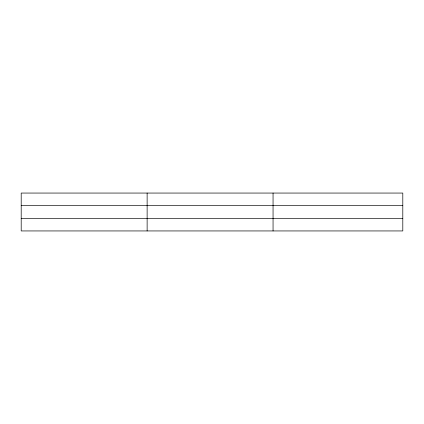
<?xml version="1.0" encoding="UTF-8"?>
<svg xmlns="http://www.w3.org/2000/svg" width="424" height="424" viewBox="0 0 424 424"><rect width="100%" height="100%" fill="white"/><g stroke="black" fill="none" stroke-linecap="round" stroke-linejoin="round"><path stroke-width="0.64" d="M147.128 230.942L147.128 193.058M273.056 230.942L273.056 193.058M402.8 205.561L402.8 193.058L21.2 193.058L21.2 230.942L402.8 230.942L402.8 205.561L21.2 205.561M21.2 218.44L402.8 218.44"/></g></svg>
